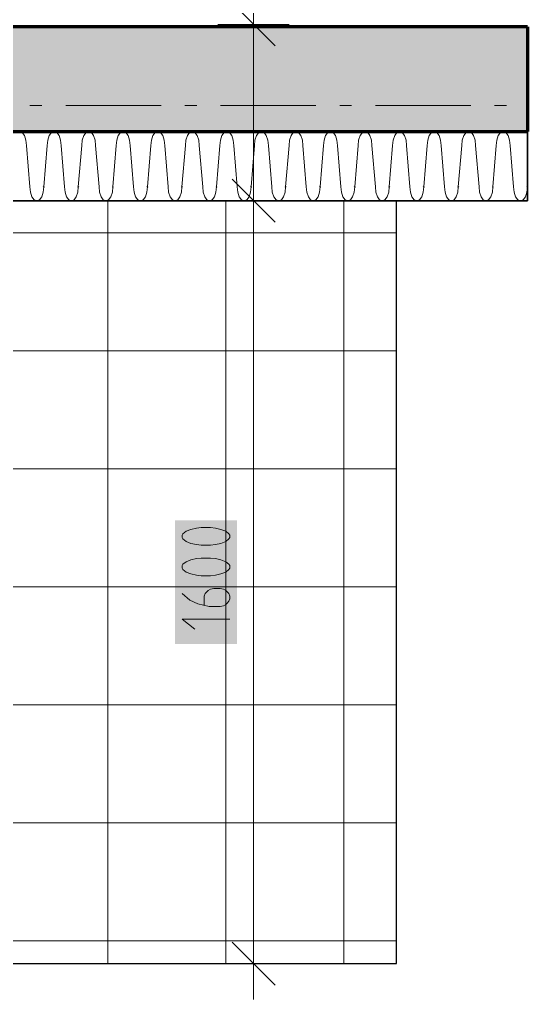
# Model space of a CAD drawing. Header units: millimetres. Extents: x 0 to 594, y 0 to 420.
# Drawn here: x 132.28 to 143.2, y 110.91 to 131.97 of the extents above; entities that cross this region are included whole.
import ezdxf

# ---------------------------------------------------------------- set-up
doc = ezdxf.new("R2010")
doc.units = ezdxf.units.MM
doc.header["$LTSCALE"] = 8
for name, color, linetype in [('PDF_Koty delkove', 7, 'Continuous'), ('PDF_Obecne 0.25', 7, 'Continuous'), ('PDF_Osy hlavni', 7, 'Continuous'), ('PDF_Srafy', 7, 'Continuous'), ('PDF_Steny obvodove nosne', 7, 'Continuous'), ('PDF_Zatepleni', 7, 'Continuous')]:
    doc.layers.add(name, color=color, linetype=linetype)

msp = doc.modelspace()

# ---------------------------------------------------------------- linework, layer by layer
at = {"layer": 'PDF_Koty delkove', "lineweight": 18}
for points in [[(137.308, 111.675), (137.308, 121.261), (137.308, 128.074), (137.308, 131.867), (137.308, 148.062), (137.308, 152.569), (137.308, 168.152), (137.308, 236.262), (137.308, 239.03), (137.308, 276.442)], [(137.77, 131.406), (136.847, 132.328)], [(138.077, 131.867), (137.308, 131.867), (136.54, 131.867)], [(137.77, 127.613), (136.847, 128.536)], [(138.077, 128.074), (137.308, 128.074), (136.54, 128.074)], [(136.385, 121.052), (136.18, 121.052), (136.078, 121.038), (135.958, 121.011), (135.856, 120.97), (135.787, 120.916), (135.771, 120.888), (135.771, 120.834), (135.787, 120.806), (135.856, 120.751), (135.958, 120.71), (136.078, 120.682), (136.18, 120.668), (136.385, 120.668), (136.487, 120.682)], [(136.487, 120.682), (136.607, 120.71), (136.71, 120.751), (136.778, 120.806), (136.796, 120.834), (136.796, 120.888), (136.778, 120.916), (136.71, 120.97), (136.607, 121.011), (136.487, 121.038), (136.385, 121.052)], [(136.744, 119.67), (136.778, 119.629), (136.796, 119.574), (136.796, 119.519), (136.778, 119.464), (136.744, 119.423), (136.71, 119.396), (136.659, 119.368), (136.59, 119.354), (136.351, 119.354), (136.112, 119.409), (135.941, 119.492), (135.771, 119.629)], [(136.249, 119.382), (136.249, 119.574), (136.266, 119.629), (136.3, 119.67), (136.335, 119.697), (136.385, 119.724), (136.454, 119.738), (136.59, 119.738), (136.659, 119.724), (136.71, 119.697), (136.744, 119.67)], [(136.796, 119.081), (135.771, 119.081), (136.044, 118.862)], [(137.77, 111.213), (136.847, 112.136)], [(138.077, 111.675), (137.308, 111.675), (136.54, 111.675)], [(137.308, 111.675), (137.308, 110.906)]]:
    msp.add_lwpolyline(points, dxfattribs=at)
msp.add_lwpolyline([(136.385, 120.395), (136.18, 120.395), (136.078, 120.381), (135.958, 120.354), (135.856, 120.313), (135.787, 120.259), (135.771, 120.231), (135.771, 120.177), (135.787, 120.149), (135.856, 120.094), (135.958, 120.053), (136.078, 120.025), (136.18, 120.011), (136.385, 120.011), (136.487, 120.025), (136.607, 120.053), (136.71, 120.094), (136.778, 120.149), (136.796, 120.177), (136.796, 120.231), (136.778, 120.259), (136.71, 120.313), (136.607, 120.354), (136.487, 120.381)], close=True, dxfattribs=at)
at = {"layer": 'PDF_Koty delkove', "color": 7, "lineweight": 18, "true_color": 0xffffff, "transparency": 33554559}
msp.add_solid([(136.95, 118.544), (136.95, 121.205), (135.617, 118.544), (135.617, 121.205)], dxfattribs=at)
at = {"layer": 'PDF_Obecne 0.25', "lineweight": 25}
msp.add_lwpolyline([(114.327, 111.675), (140.381, 111.675), (140.381, 128.074)], dxfattribs=at)
at = {"layer": 'PDF_Osy hlavni', "lineweight": 18}
for points in [[(132.755, 130.124), (132.499, 130.124)], [(135.318, 130.124), (133.268, 130.124)], [(136.086, 130.124), (135.83, 130.124)], [(138.649, 130.124), (136.599, 130.124)], [(139.418, 130.124), (139.162, 130.124)], [(141.98, 130.124), (139.93, 130.124)], [(142.749, 130.124), (142.493, 130.124)]]:
    msp.add_lwpolyline(points, dxfattribs=at)
at = {"layer": 'PDF_Srafy', "lineweight": 9}
for points in [[(139.249, 128.075), (139.249, 124.846), (134.176, 124.846), (129.103, 124.846), (124.029, 124.846), (118.956, 124.846), (118.883, 124.846)], [(136.713, 128.075), (136.713, 127.383), (131.639, 127.383), (126.566, 127.383), (121.492, 127.383), (119.732, 127.383)], [(134.176, 128.075), (134.176, 124.846), (134.176, 119.773)], [(136.713, 127.383), (136.713, 122.309), (131.639, 122.309), (126.566, 122.309), (121.492, 122.309), (118.034, 122.309)], [(140.381, 127.383), (136.713, 127.383)], [(139.249, 124.846), (139.249, 119.773), (134.176, 119.773), (129.103, 119.773), (124.029, 119.773), (118.956, 119.773), (117.185, 119.773)], [(140.381, 124.846), (139.249, 124.846)], [(140.381, 122.309), (136.713, 122.309)], [(136.713, 122.309), (136.713, 117.236), (136.713, 112.162)], [(134.176, 119.773), (134.176, 114.699), (134.176, 111.675)], [(140.381, 119.773), (139.249, 119.773)], [(139.249, 119.773), (139.249, 114.699), (139.249, 111.675)], [(140.381, 117.236), (136.713, 117.236), (131.639, 117.236), (126.566, 117.236), (121.492, 117.236), (116.419, 117.236), (116.336, 117.236)], [(140.381, 114.699), (139.249, 114.699), (134.176, 114.699), (129.103, 114.699), (124.029, 114.699), (118.956, 114.699), (115.487, 114.699)], [(140.381, 112.162), (136.713, 112.162), (131.639, 112.162), (126.566, 112.162), (121.492, 112.162), (116.419, 112.162), (114.638, 112.162)], [(136.713, 112.162), (136.713, 111.675)]]:
    msp.add_lwpolyline(points, dxfattribs=at)
at = {"layer": 'PDF_Steny obvodove nosne', "lineweight": 70}
for points in [[(143.199, 131.816), (128.081, 131.816), (128.029, 131.816)], [(143.199, 131.816), (143.199, 130.483), (143.199, 129.714), (143.199, 129.561)], [(128.029, 129.561), (143.199, 129.561)]]:
    msp.add_lwpolyline(points, dxfattribs=at)
at = {"layer": 'PDF_Steny obvodove nosne', "color": 9, "lineweight": 9, "true_color": 0xc0c0c0, "transparency": 33554559}
msp.add_solid([(143.199, 131.816), (128.029, 131.816), (143.199, 129.561), (128.029, 129.561)], dxfattribs=at)
at = {"layer": 'PDF_Zatepleni', "lineweight": 35}
msp.add_lwpolyline([(125.979, 129.356), (125.979, 129.561), (128.029, 129.561), (128.081, 129.561), (143.199, 129.561), (143.199, 128.074), (125.979, 128.074)], dxfattribs=at)
at = {"layer": 'PDF_Zatepleni', "lineweight": 9}
for points in [[(132.425, 129.263), (132.413, 129.378), (132.381, 129.475), (132.333, 129.539), (132.291, 129.561)], [(133.003, 129.561), (132.961, 129.539), (132.913, 129.475), (132.881, 129.378), (132.869, 129.263)], [(133.168, 129.263), (133.157, 129.378), (133.124, 129.475), (133.076, 129.539), (133.034, 129.561)], [(133.746, 129.561), (133.705, 129.539)], [(133.911, 129.263), (133.9, 129.378), (133.867, 129.475), (133.819, 129.539), (133.777, 129.561)], [(134.489, 129.561), (134.448, 129.539), (134.399, 129.475), (134.367, 129.378), (134.355, 129.263)], [(134.654, 129.263), (134.643, 129.378), (134.61, 129.475), (134.562, 129.539), (134.52, 129.561)], [(135.232, 129.561), (135.191, 129.539), (135.142, 129.475), (135.11, 129.378), (135.099, 129.263)], [(135.397, 129.263), (135.386, 129.378), (135.354, 129.475), (135.305, 129.539), (135.264, 129.561)], [(135.975, 129.561), (135.934, 129.539), (135.885, 129.475), (135.853, 129.378), (135.842, 129.263)], [(136.14, 129.263), (136.129, 129.378), (136.097, 129.475), (136.048, 129.539), (136.007, 129.561)], [(136.719, 129.561), (136.677, 129.539), (136.629, 129.475), (136.596, 129.378), (136.585, 129.263)], [(136.884, 129.263), (136.872, 129.378), (136.84, 129.475), (136.791, 129.539), (136.75, 129.561)], [(137.462, 129.561), (137.42, 129.539), (137.372, 129.475), (137.339, 129.378), (137.328, 129.263)], [(137.627, 129.263), (137.615, 129.378), (137.583, 129.475), (137.534, 129.539), (137.493, 129.561)], [(138.205, 129.561), (138.163, 129.539), (138.115, 129.475), (138.082, 129.378), (138.071, 129.263)], [(138.37, 129.263), (138.358, 129.378), (138.326, 129.475), (138.278, 129.539), (138.236, 129.561)], [(138.948, 129.561), (138.906, 129.539), (138.858, 129.475), (138.826, 129.378), (138.814, 129.263)], [(139.113, 129.263), (139.102, 129.378), (139.069, 129.475), (139.021, 129.539), (138.979, 129.561)], [(139.691, 129.561), (139.649, 129.539), (139.601, 129.475), (139.569, 129.378), (139.557, 129.263)], [(139.856, 129.263), (139.845, 129.378), (139.812, 129.475), (139.764, 129.539), (139.722, 129.561)], [(140.434, 129.561), (140.393, 129.539), (140.344, 129.475), (140.312, 129.378), (140.3, 129.263)], [(140.599, 129.263), (140.588, 129.378), (140.555, 129.475), (140.507, 129.539), (140.465, 129.561)], [(141.177, 129.561), (141.136, 129.539), (141.087, 129.475), (141.055, 129.378), (141.043, 129.263)], [(141.25, 129.539), (141.208, 129.561)], [(141.92, 129.561), (141.879, 129.539), (141.83, 129.475), (141.798, 129.378), (141.787, 129.263)], [(142.085, 129.263), (142.074, 129.378), (142.042, 129.475), (141.993, 129.539), (141.952, 129.561)], [(142.663, 129.561), (142.622, 129.539), (142.573, 129.475), (142.541, 129.378), (142.53, 129.263)], [(142.828, 129.263), (142.817, 129.378), (142.785, 129.475), (142.736, 129.539), (142.695, 129.561)], [(133.705, 129.539), (133.656, 129.475), (133.624, 129.378), (133.612, 129.263)], [(141.342, 129.263), (141.331, 129.378), (141.298, 129.475), (141.25, 129.539)], [(132.498, 128.372), (132.425, 129.263)], [(132.869, 129.263), (132.796, 128.372)], [(132.869, 129.263), (132.869, 129.263)], [(132.869, 129.263), (132.869, 129.263)], [(133.242, 128.372), (133.168, 129.263)], [(133.612, 129.263), (133.539, 128.372)], [(133.612, 129.263), (133.612, 129.263)], [(133.985, 128.372), (133.911, 129.263)], [(134.355, 129.263), (134.282, 128.372)], [(134.355, 129.263), (134.355, 129.263)], [(134.728, 128.372), (134.654, 129.263)], [(135.099, 129.263), (135.025, 128.372)], [(135.099, 129.263), (135.099, 129.263)], [(135.471, 128.372), (135.397, 129.263)], [(135.842, 129.263), (135.768, 128.372)], [(135.842, 129.263), (135.842, 129.263)], [(136.214, 128.372), (136.14, 129.263)], [(136.585, 129.263), (136.511, 128.372)], [(136.585, 129.263), (136.585, 129.263)], [(136.957, 128.372), (136.884, 129.263)], [(137.328, 129.263), (137.254, 128.372)], [(137.328, 129.263), (137.328, 129.263)], [(137.7, 128.372), (137.627, 129.263)], [(138.071, 129.263), (137.997, 128.372)], [(138.071, 129.263), (138.071, 129.263)], [(138.443, 128.372), (138.37, 129.263)], [(138.814, 129.263), (138.741, 128.372)], [(138.814, 129.263), (138.814, 129.263)], [(139.186, 128.372), (139.113, 129.263)], [(139.557, 129.263), (139.484, 128.372)], [(139.557, 129.263), (139.557, 129.263)], [(139.93, 128.372), (139.856, 129.263)], [(140.3, 129.263), (140.227, 128.372)], [(140.3, 129.263), (140.3, 129.263)], [(140.673, 128.372), (140.599, 129.263)], [(141.043, 129.263), (140.97, 128.372)], [(141.043, 129.263), (141.043, 129.263)], [(141.416, 128.372), (141.342, 129.263)], [(141.787, 129.263), (141.713, 128.372)], [(141.787, 129.263), (141.787, 129.263)], [(142.159, 128.372), (142.085, 129.263)], [(142.53, 129.263), (142.456, 128.372)], [(142.53, 129.263), (142.53, 129.263)], [(142.902, 128.372), (142.828, 129.263)], [(132.498, 128.372), (132.51, 128.258), (132.542, 128.162), (132.59, 128.097), (132.647, 128.074)], [(132.647, 128.074), (132.704, 128.097), (132.752, 128.162), (132.784, 128.258), (132.796, 128.372)], [(133.242, 128.372), (133.253, 128.258), (133.285, 128.162), (133.333, 128.097), (133.39, 128.074)], [(133.39, 128.074), (133.447, 128.097), (133.495, 128.162), (133.527, 128.258), (133.539, 128.372)], [(133.985, 128.372), (133.996, 128.258), (134.028, 128.162), (134.076, 128.097), (134.133, 128.074)], [(134.133, 128.074), (134.19, 128.097), (134.238, 128.162), (134.271, 128.258), (134.282, 128.372)], [(134.728, 128.372), (134.739, 128.258), (134.771, 128.162), (134.819, 128.097), (134.876, 128.074)], [(134.876, 128.074), (134.933, 128.097), (134.981, 128.162), (135.014, 128.258), (135.025, 128.372)], [(135.471, 128.372), (135.482, 128.258), (135.514, 128.162), (135.563, 128.097), (135.619, 128.074)], [(135.619, 128.074), (135.676, 128.097), (135.725, 128.162), (135.757, 128.258), (135.768, 128.372)], [(136.214, 128.372), (136.225, 128.258), (136.257, 128.162), (136.306, 128.097), (136.363, 128.074)], [(136.363, 128.074), (136.419, 128.097), (136.468, 128.162), (136.5, 128.258), (136.511, 128.372)], [(136.957, 128.372), (136.968, 128.258), (137.001, 128.162), (137.049, 128.097), (137.106, 128.074)], [(137.106, 128.074), (137.106, 128.074), (137.163, 128.097), (137.211, 128.162), (137.243, 128.258), (137.254, 128.372)], [(137.7, 128.372), (137.712, 128.258), (137.744, 128.162), (137.792, 128.097)], [(137.849, 128.074), (137.906, 128.097), (137.954, 128.162), (137.986, 128.258), (137.997, 128.372)], [(138.443, 128.372), (138.455, 128.258), (138.487, 128.162), (138.535, 128.097), (138.592, 128.074)], [(138.592, 128.074), (138.649, 128.097), (138.697, 128.162), (138.729, 128.258), (138.741, 128.372)], [(139.186, 128.372), (139.198, 128.258), (139.23, 128.162), (139.278, 128.097), (139.335, 128.074)], [(139.44, 128.162), (139.472, 128.258), (139.484, 128.372)], [(139.93, 128.372), (139.941, 128.258), (139.973, 128.162), (140.021, 128.097), (140.078, 128.074)], [(140.078, 128.074), (140.135, 128.097), (140.183, 128.162), (140.215, 128.258), (140.227, 128.372)], [(140.673, 128.372), (140.684, 128.258), (140.716, 128.162), (140.764, 128.097), (140.821, 128.074)], [(140.821, 128.074), (140.878, 128.097), (140.926, 128.162), (140.959, 128.258), (140.97, 128.372)], [(141.416, 128.372), (141.427, 128.258), (141.459, 128.162), (141.508, 128.097), (141.564, 128.074)], [(141.564, 128.074), (141.621, 128.097), (141.67, 128.162), (141.702, 128.258), (141.713, 128.372)], [(142.159, 128.372), (142.17, 128.258), (142.202, 128.162), (142.251, 128.097), (142.308, 128.074)], [(142.308, 128.074), (142.364, 128.097), (142.413, 128.162), (142.445, 128.258), (142.456, 128.372)], [(142.902, 128.372), (142.913, 128.258), (142.946, 128.162), (142.994, 128.097), (143.051, 128.074)], [(143.051, 128.074), (143.108, 128.097), (143.156, 128.162), (143.188, 128.258), (143.199, 128.372)], [(137.792, 128.097), (137.849, 128.074)], [(139.335, 128.074), (139.392, 128.097), (139.44, 128.162)]]:
    msp.add_lwpolyline(points, dxfattribs=at)
at = {"layer": 'PDF_Zatepleni', "lineweight": 9, "transparency": 33554559}
for points in [[(132.796, 128.349), (132.773, 128.372), (132.819, 128.372), (132.796, 128.395)], [(133.539, 128.349), (133.516, 128.372), (133.562, 128.372), (133.539, 128.395)], [(134.282, 128.349), (134.259, 128.372), (134.305, 128.372), (134.282, 128.395)], [(135.025, 128.349), (135.002, 128.372), (135.048, 128.372), (135.025, 128.395)], [(135.768, 128.349), (135.745, 128.372), (135.791, 128.372), (135.768, 128.395)], [(136.511, 128.349), (136.488, 128.372), (136.534, 128.372), (136.511, 128.395)], [(137.254, 128.349), (137.231, 128.372), (137.277, 128.372), (137.254, 128.395)], [(137.997, 128.349), (137.974, 128.372), (138.021, 128.372), (137.997, 128.395)], [(138.741, 128.349), (138.717, 128.372), (138.764, 128.372), (138.741, 128.395)], [(139.484, 128.349), (139.461, 128.372), (139.507, 128.372), (139.484, 128.395)], [(140.227, 128.349), (140.204, 128.372), (140.25, 128.372), (140.227, 128.395)], [(140.97, 128.349), (140.947, 128.372), (140.993, 128.372), (140.97, 128.395)], [(141.713, 128.349), (141.69, 128.372), (141.736, 128.372), (141.713, 128.395)], [(142.456, 128.349), (142.433, 128.372), (142.479, 128.372), (142.456, 128.395)], [(143.199, 128.349), (143.176, 128.372), (143.199, 128.395)]]:
    msp.add_solid(points, dxfattribs=at)

doc.saveas('drawing.dxf')
